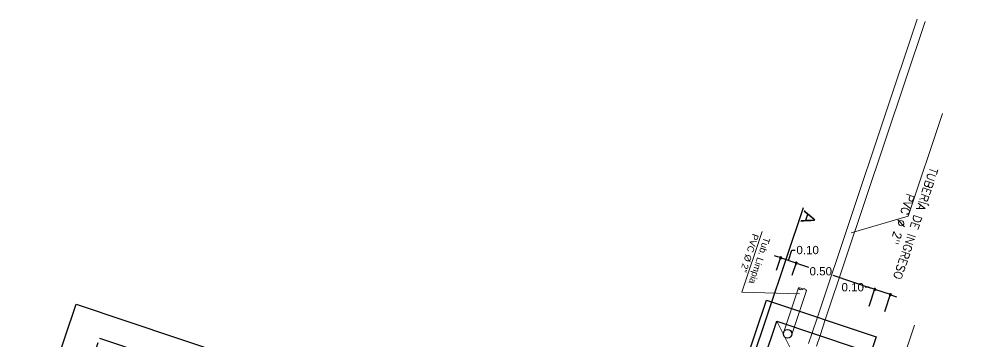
# Model space of a CAD drawing. Header units: metres. Extents: x 717911 to 838331, y 8495011 to 8501478.
# Drawn here: x 837524.87 to 837530.61, y 8496216.71 to 8496218.66 of the extents above; entities that cross this region are included whole.
import ezdxf

# ---------------------------------------------------------------- set-up
doc = ezdxf.new("R2010")
doc.units = ezdxf.units.M
doc.linetypes.add('DASHDOTX2', pattern=[50.8, 25.4, -12.7, 0, -12.7])
doc.linetypes.add('HIDDEN2', pattern=[4.7625, 3.175, -1.5875])
for name, color, linetype, lineweight in [('0-CONCRETO 0.30mm', 146, 'Continuous', 30), ('0-COTAS', 7, 'Continuous', 5), ('0-LINEA01 0.00mm', 1, 'Continuous', 0), ('0-LINEA1 0.00mm', 1, 'Continuous', 0), ('0-LINEA2 0.25mm', 6, 'Continuous', 25), ('0-TAPA METAL 0.15mm', 207, 'Continuous', 5), ('0-TEXTO 0.00mm', 7, 'Continuous', 5), ('0-TUBERIA 0.00mm', 140, 'Continuous', 0), ('0-TUBERIAS 0.13mm', 140, 'Continuous', 13), ('TEXTOS 02', 241, 'Continuous', 20)]:
    doc.layers.add(name, color=color, linetype=linetype, lineweight=lineweight)
doc.styles.add('OA-CDC', font='arial.ttf', dxfattribs={"height": 0.04})
doc.styles.get("Standard").update_dxf_attribs({"font": 'simplex.shx'})
doc.styles.add('WMF-Arial0', font='arial.ttf')
doc.dimstyles.new('ESC 1 en 100', dxfattribs={"dimtxt": 0.05, "dimasz": 0.02, "dimexe": 0.01, "dimexo": 0.03, "dimgap": 0.01, "dimtad": 0, "dimtih": 1, "dimtoh": 1, "dimzin": 0, "dimdsep": 46, "dimtxsty": 'WMF-Arial0', "dimblk": 'DOT', "dimcen": 2.5, "dimdle": 0.03, "dimclrd": 256, "dimclre": 256, "dimclrt": 256, "dimazin": 0, "dimtfac": 1, "dimtmove": 0, "dimatfit": 1, "dimldrblk": 'DOT', "dimfxl": 0.04, "dimtolj": 1, "dimtzin": 0, "dimarcsym": 0})

# ---------------------------------------------------------------- blocks, each defined once
blk = doc.blocks.new('_Dot')
at = {"color": 0, "linetype": 'ByBlock', "lineweight": -2}
blk.add_line((-0.5, 0), (-1, 0), dxfattribs=at)
at = {"color": 0, "linetype": 'ByBlock', "const_width": 0.5}
blk.add_lwpolyline([(-0.25, 0, 1), (0.25, 0, 1)], format="xyb", close=True, dxfattribs=at)
blk = doc.blocks.new('*D1280')
at = {"layer": '0-COTAS', "lineweight": -2, "transparency": 16777216}
for p, q in [((837530.0037, 8496217.0425), (837529.9837, 8496217.0425)), ((837530.0226, 8496217.0361), (837530.0037, 8496217.0425)), ((837530.0073, 8496216.9274), (837530.0448, 8496217.0393)), ((837530.1364, 8496216.998), (837530.0416, 8496217.0298)), ((837530.1021, 8496216.8956), (837530.1396, 8496217.0075)), ((837530.1554, 8496216.9916), (837530.1743, 8496216.9853))]:
    blk.add_line(p, q, dxfattribs=at)
at = {"layer": 'Defpoints', "color": 0, "lineweight": 9, "transparency": 16777216}
for p in [(837530.0416, 8496217.0298), (837529.9977, 8496216.8989), (837530.0925, 8496216.8671)]:
    blk.add_point(p, dxfattribs=at)
at = {"layer": '0-COTAS', "lineweight": -2, "transparency": 16777216, "xscale": 0.02, "yscale": 0.02, "zscale": 0.02}
for p, rotation in [((837530.0416, 8496217.0298), 341.4655209631123), ((837530.1364, 8496216.998), 161.4655209631122)]:
    blk.add_blockref('_Dot', p, dxfattribs=dict(at, rotation=rotation))
at = {"layer": '0-COTAS', "transparency": 16777216, "insert": (837529.9088, 8496217.0425), "char_height": 0.05, "attachment_point": 5, "style": 'WMF-Arial0'}
blk.add_mtext('\\A1;0.10', dxfattribs=at)
blk = doc.blocks.new('*D1281')
at = {"layer": '0-COTAS', "lineweight": -2, "transparency": 16777216}
for p, q in [((837529.5427, 8496217.1147), (837529.5707, 8496217.1982)), ((837529.5865, 8496217.1823), (837529.6407, 8496217.1642)), ((837530.0226, 8496217.0361), (837529.7904, 8496217.114)), ((837530.0073, 8496216.9274), (837530.0448, 8496217.0393))]:
    blk.add_line(p, q, dxfattribs=at)
at = {"layer": 'Defpoints', "color": 0, "lineweight": 9, "transparency": 16777216}
for p in [(837529.5675, 8496217.1887), (837529.5332, 8496217.0863), (837529.9977, 8496216.8989)]:
    blk.add_point(p, dxfattribs=at)
at = {"layer": '0-COTAS', "lineweight": -2, "transparency": 16777216, "xscale": 0.02, "yscale": 0.02, "zscale": 0.02}
for p, rotation in [((837529.5675, 8496217.1887), 161.4655209631122), ((837530.0416, 8496217.0298), 341.4655209631123)]:
    blk.add_blockref('_Dot', p, dxfattribs=dict(at, rotation=rotation))
at = {"layer": '0-COTAS', "transparency": 16777216, "insert": (837529.7155, 8496217.1391), "char_height": 0.05, "attachment_point": 5, "style": 'WMF-Arial0'}
blk.add_mtext('\\A1;0.50', dxfattribs=at)
blk = doc.blocks.new('*D1282')
at = {"layer": '0-COTAS', "lineweight": -2, "transparency": 16777216}
for p, q in [((837529.5201, 8496217.2046), (837529.5411, 8496217.2672)), ((837529.5411, 8496217.2672), (837529.5611, 8496217.2672)), ((837529.4537, 8496217.2269), (837529.4348, 8496217.2332)), ((837529.4479, 8496217.1465), (837529.4759, 8496217.23)), ((837529.5675, 8496217.1887), (837529.4727, 8496217.2205)), ((837529.5675, 8496217.1887), (837529.4727, 8496217.2205)), ((837529.5427, 8496217.1147), (837529.5707, 8496217.1982)), ((837529.5865, 8496217.1823), (837529.6054, 8496217.176))]:
    blk.add_line(p, q, dxfattribs=at)
at = {"layer": 'Defpoints', "color": 0, "lineweight": 9, "transparency": 16777216}
for p in [(837529.4727, 8496217.2205), (837529.4384, 8496217.1181), (837529.5332, 8496217.0863)]:
    blk.add_point(p, dxfattribs=at)
at = {"layer": '0-COTAS', "lineweight": -2, "transparency": 16777216, "xscale": 0.02, "yscale": 0.02, "zscale": 0.02}
for p, rotation in [((837529.4727, 8496217.2205), 341.4655209631123), ((837529.5675, 8496217.1887), 161.4655209631122)]:
    blk.add_blockref('_Dot', p, dxfattribs=dict(at, rotation=rotation))
at = {"layer": '0-COTAS', "transparency": 16777216, "insert": (837529.636, 8496217.2672), "char_height": 0.05, "attachment_point": 5, "style": 'WMF-Arial0'}
blk.add_mtext('\\A1;0.10', dxfattribs=at)
blk = doc.blocks.new('*D1334')
at = {"layer": '0-COTAS', "lineweight": -2, "transparency": 16777216}
for p, q in [((837525.3453, 8496216.7066), (837525.3156, 8496216.618)), ((837525.3377, 8496216.6212), (837526.6896, 8496216.1679)), ((837528.1916, 8496215.6644), (837526.8398, 8496216.1176)), ((837528.2371, 8496215.737), (837528.2074, 8496215.6485))]:
    blk.add_line(p, q, dxfattribs=at)
at = {"layer": 'Defpoints', "color": 0, "lineweight": 9, "transparency": 16777216}
for p in [(837525.3548, 8496216.735), (837525.3188, 8496216.6275), (837528.2466, 8496215.7655)]:
    blk.add_point(p, dxfattribs=at)
at = {"layer": '0-COTAS', "lineweight": -2, "transparency": 16777216, "xscale": 0.02, "yscale": 0.02, "zscale": 0.02}
for p, rotation in [((837525.3188, 8496216.6275), 161.4655209631122), ((837528.2106, 8496215.658), 341.4655209631123)]:
    blk.add_blockref('_Dot', p, dxfattribs=dict(at, rotation=rotation))
at = {"layer": '0-COTAS', "transparency": 16777216, "insert": (837526.7647, 8496216.1428), "char_height": 0.05, "attachment_point": 5, "style": 'WMF-Arial0'}
blk.add_mtext('\\A1;3.05', dxfattribs=at)

msp = doc.modelspace()

# ---------------------------------------------------------------- linework, layer by layer
at = {"layer": '0-CONCRETO 0.30mm'}
for points in [[(837530.0508, 8496216.7427), (837529.8601, 8496216.1738), (837529.1964, 8496216.3963), (837529.3871, 8496216.9652)], [(837529.9242, 8496216.6796), (837529.7653, 8496216.2056), (837529.2912, 8496216.3645), (837529.4501, 8496216.8386)]]:
    msp.add_lwpolyline(points, close=True, dxfattribs=at)
for points in [[(837526.5608, 8496210.1079), (837523.2897, 8496211.2046), (837525.0062, 8496216.3245), (837525.2129, 8496216.9408), (837528.2943, 8496215.9077), (837528.5327, 8496216.6188), (837530.5238, 8496215.9513), (837530.2854, 8496215.2402), (837533.3668, 8496214.2071), (837533.1602, 8496213.5908), (837531.4436, 8496208.4709), (837528.1726, 8496209.5675)], [(837525.3548, 8496216.735), (837528.531, 8496215.6701), (837528.5787, 8496215.8124)]]:
    msp.add_lwpolyline(points, dxfattribs=at)
at = {"layer": '0-LINEA01 0.00mm', "lineweight": 0}
msp.add_lwpolyline([(837529.5865, 8496217.0029), (837529.2389, 8496217.0133), (837529.3615, 8496217.3789)], dxfattribs=at)
at = {"layer": '0-LINEA1 0.00mm'}
for points in [[(837529.8996, 8496217.3724), (837530.2444, 8496217.473), (837530.4523, 8496218.093)], [(837529.4684, 8496216.1227), (837530.0594, 8496216.1471), (837530.2828, 8496216.8133)]]:
    msp.add_lwpolyline(points, dxfattribs=at)
at = {"layer": '0-LINEA2 0.25mm', "linetype": 'DASHDOTX2', "ltscale": 0.3}
msp.add_lwpolyline([(837529.6096, 8496217.5234), (837526.3832, 8496207.8999)], dxfattribs=at)
at = {"layer": '0-TAPA METAL 0.15mm'}
msp.add_lwpolyline([(837529.9242, 8496216.6796), (837529.2912, 8496216.3645), (837529.7653, 8496216.2056), (837529.4501, 8496216.8386)], dxfattribs=at)
at = {"layer": '0-TUBERIA 0.00mm', "linetype": 'HIDDEN2', "ltscale": 0.25}
for p, q in [((837529.6635, 8496216.7671), (837529.6953, 8496216.8619)), ((837529.7109, 8496216.7512), (837529.7427, 8496216.846))]:
    msp.add_line(p, q, dxfattribs=at)
at = {"layer": '0-TUBERIAS 0.13mm', "lineweight": 18, "ltscale": 0.6}
for p, q in [((837529.4942, 8496216.779), (837529.5813, 8496217.0387)), ((837529.5416, 8496216.7631), (837529.6287, 8496217.0228)), ((837529.6635, 8496216.7671), (837529.6418, 8496216.7024)), ((837529.7109, 8496216.7512), (837529.6892, 8496216.6865))]:
    msp.add_line(p, q, dxfattribs=at)
for points in [[(837530.2992, 8496218.6633), (837529.6953, 8496216.8619)], [(837530.3466, 8496218.6474), (837529.7427, 8496216.846)]]:
    msp.add_lwpolyline(points, dxfattribs=at)
for radius in [0.027, 0.025]:
    msp.add_circle((837529.5147, 8496216.7614), radius, dxfattribs=at)
at = {"layer": '0-TUBERIAS 0.13mm', "lineweight": 5, "ltscale": 0.6}
msp.add_spline([(837529.6287, 8496217.0228), (837529.615, 8496217.0335), (837529.5889, 8496217.0291), (837529.5813, 8496217.0387), (837529.5948, 8496217.0381), (837529.604, 8496217.0315)], degree=3, dxfattribs=at)

# ---------------------------------------------------------------- texts
at = {"layer": '0-LINEA2 0.25mm', "style": 'OA-CDC'}
msp.add_text('A', height=0.08, rotation=251.46552, dxfattribs=at).set_placement((837529.6159, 8496217.5094))
at = {"layer": '0-TEXTO 0.00mm', "style": 'OA-CDC'}
for s, p in [('PVC Ø 2"', (837529.3038, 8496217.3693)), ('Tub. Limpia', (837529.3725, 8496217.3478))]:
    msp.add_text(s, height=0.04, rotation=251.46552, dxfattribs=at).set_placement(p)
at = {"layer": 'TEXTOS 02', "insert": (837530.4249, 8496217.755), "char_height": 0.05, "attachment_point": 1, "rotation": 251.46552}
msp.add_mtext('\\pxqc;TUBERÍA DE INGRESO\\PPVC Ø 2"', dxfattribs=at)

# ---------------------------------------------------------------- dimensions: what is measured, and where the dimension line sits
at = {"layer": '0-COTAS'}
for base, p1, p2, picture, middle in [((837529.4727, 8496217.2205), (837529.5332, 8496217.0863), (837529.4384, 8496217.1181), '*D1282', (837529.5711, 8496217.2672)), ((837525.3188, 8496216.6275), (837528.2466, 8496215.7655), (837525.3548, 8496216.735), '*D1334', (837526.7647, 8496216.1428))]:
    dim = msp.add_linear_dim(base=base, p1=p1, p2=p2, angle=341.46552, dimstyle='ESC 1 en 100', override={"dimtmove": 1}, dxfattribs=at)
    dim.commit()
    dim.dimension.update_dxf_attribs({"geometry": picture, "text_midpoint": middle})
dim = msp.add_linear_dim(base=(837529.5675, 8496217.1887), p1=(837529.9977, 8496216.8989), p2=(837529.5332, 8496217.0863), angle=341.46552, dimstyle='ESC 1 en 100', override={"dimtmove": 1}, dxfattribs=at)
dim.commit()
dim.dimension.update_dxf_attribs({"geometry": '*D1281', "text_midpoint": (837529.7155, 8496217.1391), "dimtype": 160})
dim = msp.add_linear_dim(base=(837530.0416, 8496217.0298), p1=(837530.0925, 8496216.8671), p2=(837529.9977, 8496216.8989), angle=341.46552, dimstyle='ESC 1 en 100', dxfattribs=at)
dim.commit()
dim.dimension.update_dxf_attribs({"geometry": '*D1280', "text_midpoint": (837529.9088, 8496217.0425)})

doc.saveas('drawing.dxf')
